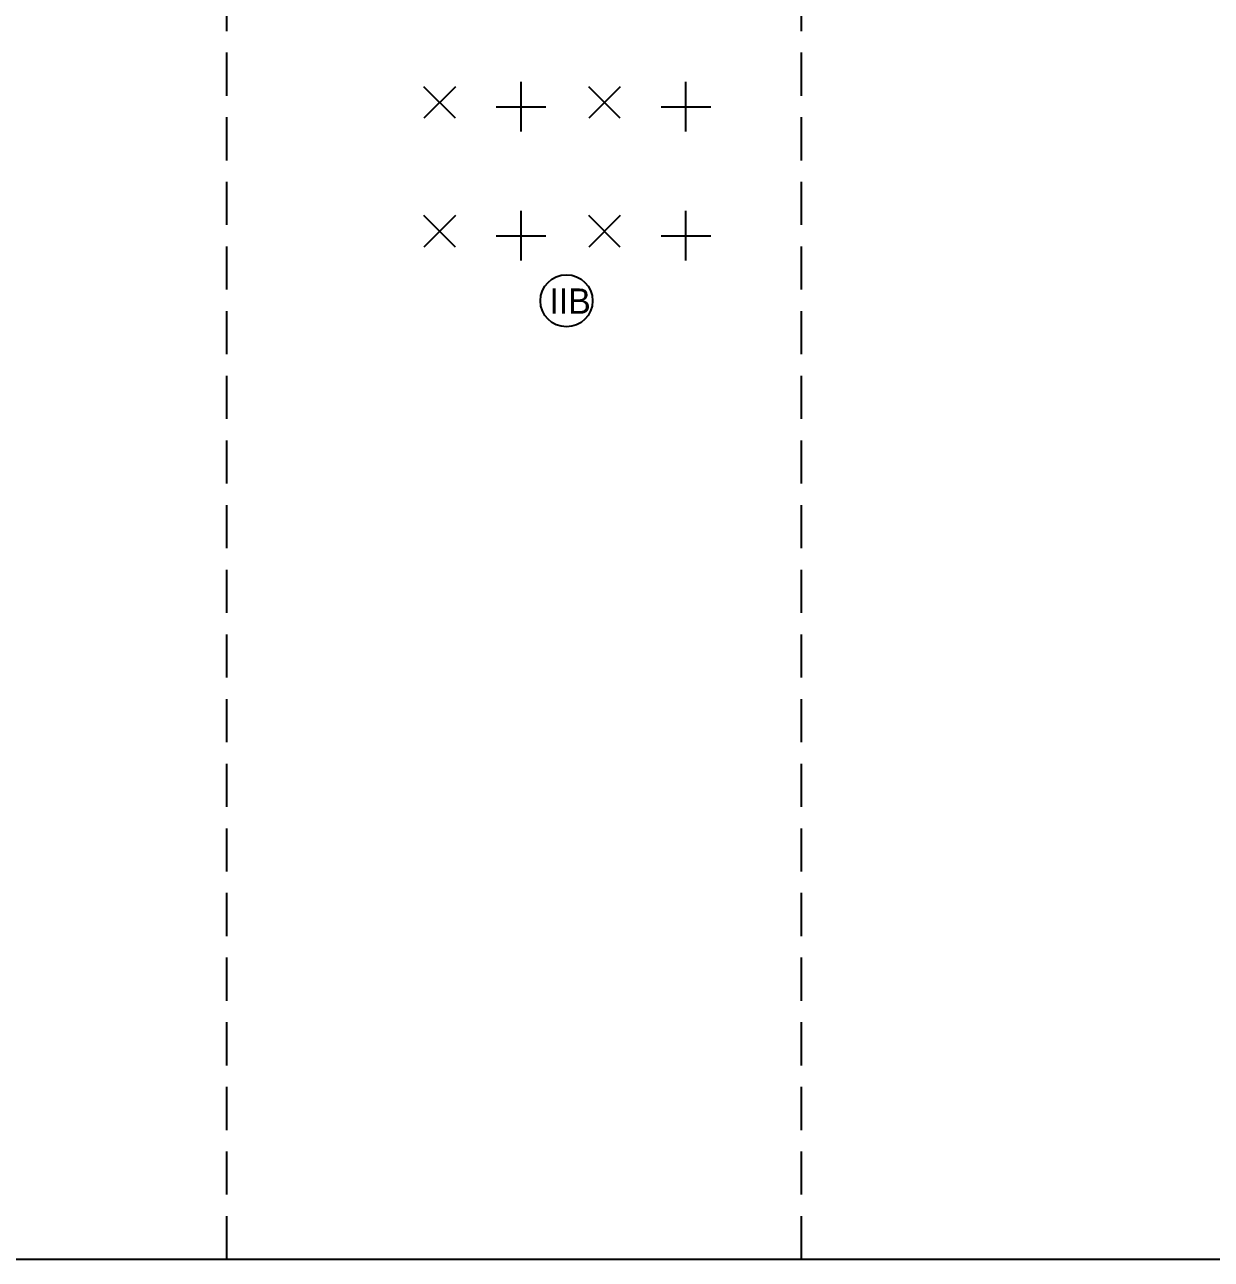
# Model space of a CAD drawing. Header units: inches. Extents: x 444671 to 463716, y 1783086 to 1794968.
# Drawn here: x 456937.3 to 457143.8, y 1787038.4 to 1787253.2 of the extents above; entities that cross this region are included whole.
import ezdxf

# ---------------------------------------------------------------- set-up
doc = ezdxf.new("R2010")
doc.units = ezdxf.units.IN
doc.header["$MEASUREMENT"] = 0
doc.linetypes.add('HIDDEN', pattern=[0.375, 0.25, -0.125])
for name, color, linetype in [('Dchat', 33, 'Continuous'), ('Dong', 252, 'HIDDEN'), ('Khung_bang', 140, 'Continuous'), ('Thachhoc', 125, 'Continuous')]:
    doc.layers.add(name, color=color, linetype=linetype)
doc.styles.add('VnAvt', font='')
doc.styles.get('VnAvt').set_extended_font_data('.VnAvant')

msp = doc.modelspace()

# ---------------------------------------------------------------- linework, layer by layer
at = {"layer": 'Dchat', "color": 3}
msp.add_circle((457031.593, 1787205.1668), 4.5375, dxfattribs=at)
at = {"layer": 'Dong', "ltscale": 30}
for p, q in [((456972.4938, 1787038.3548), (456972.4938, 1787527.5372)), ((457072.4938, 1787038.3548), (457072.4938, 1787483.3352))]:
    msp.add_line(p, q, dxfattribs=at)
at = {"layer": 'Khung_bang', "linetype": 'ByBlock'}
msp.add_lwpolyline([(446139.7357, 1787038.3548), (458289.9137, 1787038.3548)], dxfattribs=at)
at = {"layer": 'Thachhoc'}
for points in [[(457012.27, 1787236.9203), (457006.7715, 1787242.4188)], [(457012.27, 1787242.4188), (457006.7715, 1787236.9203)], [(457023.6815, 1787234.6025), (457023.6815, 1787243.2425)], [(457040.9609, 1787236.9203), (457035.4625, 1787242.4188)], [(457040.9609, 1787242.4188), (457035.4625, 1787236.9203)], [(457052.3724, 1787234.6025), (457052.3724, 1787243.2425)], [(457019.3615, 1787238.9225), (457028.0015, 1787238.9225)], [(457048.0524, 1787238.9225), (457056.6924, 1787238.9225)], [(457023.6815, 1787212.1721), (457023.6815, 1787220.8121)], [(457052.3724, 1787212.1721), (457052.3724, 1787220.8121)], [(457012.27, 1787214.4899), (457006.7715, 1787219.9884)], [(457012.27, 1787219.9884), (457006.7715, 1787214.4899)], [(457040.9609, 1787214.4899), (457035.4625, 1787219.9884)], [(457040.9609, 1787219.9884), (457035.4625, 1787214.4899)], [(457019.3615, 1787216.4921), (457028.0015, 1787216.4921)], [(457048.0524, 1787216.4921), (457056.6924, 1787216.4921)]]:
    msp.add_lwpolyline(points, dxfattribs=at)

# ---------------------------------------------------------------- texts
at = {"layer": 'Dchat', "color": 3, "style": 'VnAvt'}
msp.add_text('IIB', height=4.4, dxfattribs=at).set_placement((457028.626, 1787202.9098))

doc.saveas('drawing.dxf')
